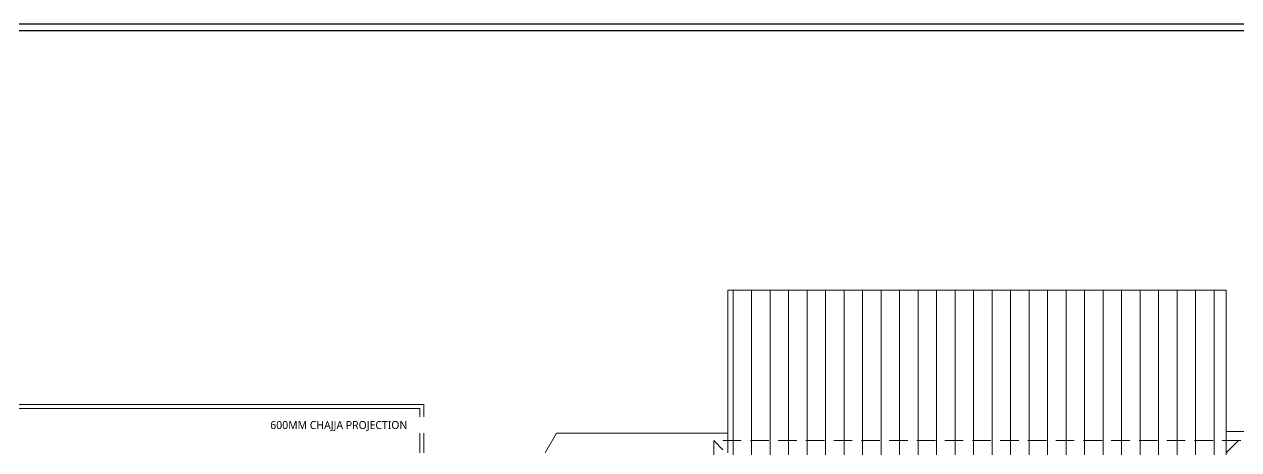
# Model space of a CAD drawing. Header units: millimetres. Extents: x 922141 to 965068, y 34629 to 256118.
# Drawn here: x 933046 to 948050, y 147319 to 152577 of the extents above; entities that cross this region are included whole.
import ezdxf

# ---------------------------------------------------------------- set-up
doc = ezdxf.new("R2010")
doc.units = ezdxf.units.MM
doc.linetypes.add('DASHED', pattern=[19.05, 12.7, -6.35])
doc.layers.get('Defpoints').update_dxf_attribs({"color": 6})
for name, color, linetype, lineweight in [('A-HATCH', 251, 'Continuous', 9), ('HATCH _ 1', 253, 'Continuous', 9), ('MCA__ ARREDO', 133, 'Continuous', 5), ('MCA__ FINESTRE', 111, 'Continuous', 5), ('MCA__ SCALE', 154, 'Continuous', 18)]:
    doc.layers.add(name, color=color, linetype=linetype, lineweight=lineweight)
doc.layers.add('TEXT200', color=7, linetype='Continuous')
doc.styles.get("Standard").update_dxf_attribs({"font": 'arial.ttf'})

msp = doc.modelspace()

# ---------------------------------------------------------------- hatches: boundary and pattern name
at = {"layer": 'A-HATCH', "ltscale": 600, "true_color": 0xc7c8ca}
h = msp.add_hatch(dxfattribs=at)
h.set_pattern_fill('ANSI31', color=9, scale=72, angle=45)
h.set_pattern_definition([(90, (295321.78, -306661.64), (-228.6, 1e-14), [])])
h.paths.add_polyline_path([(941736.89, 147432.36), (947896.89, 147432.36), (947896.89, 147542.32), (947896.89, 149292.32), (941736.89, 149292.32), (941736.89, 147522.32)])
h.paths.add_polyline_path([(941736.89, 147278.36), (941736.89, 147432.36), (947896.89, 147432.36), (947896.89, 147278.39), (947072.69, 146432.36), (947046.89, 146432.36), (946816.89, 146432.36), (946496.89, 146432.36), (943036.89, 146432.36), (942716.89, 146432.36), (942541.72, 146432.36), (941932.47, 147057.74)])
h.paths.add_polyline_path([(947896.89, 146432.36), (947896.89, 147278.39), (947072.69, 146432.36)])

# ---------------------------------------------------------------- linework, layer by layer
at = {"layer": 'Defpoints'}
msp.add_lwpolyline([(960905.72, 128229.67), (960905.72, 152576.92), (925535.3, 152576.92), (925535.3, 128229.67)], close=True, dxfattribs=at)
at = {"layer": 'HATCH _ 1', "linetype": 'Continuous', "lineweight": 9, "ltscale": 540}
for points in [[(941736.89, 147522.32), (939623.16, 147522.32), (939483.49, 147278.36)], [(947896.89, 147542.32), (949997.11, 147542.32), (950700.26, 146432.36)]]:
    msp.add_lwpolyline(points, dxfattribs=at)
at = {"layer": 'MCA__ ARREDO', "lineweight": 9}
for p, q in [((941736.89, 147278.36), (941736.89, 149292.32)), ((947896.89, 149292.32), (941736.89, 149292.32)), ((947896.89, 146432.36), (947896.89, 149292.32))]:
    msp.add_line(p, q, dxfattribs=at)
at = {"layer": 'MCA__ FINESTRE', "linetype": 'DASHED', "ltscale": 18}
for p, q in [((954590.93, 147432.36), (941567.52, 147432.36)), ((944766.89, 144106.86), (941567.52, 147432.36)), ((941567.52, 143422.36), (941567.52, 147432.36)), ((944766.89, 144106.86), (948046.89, 147432.36))]:
    msp.add_line(p, q, dxfattribs=at)
at = {"layer": 'MCA__ SCALE'}
for p, q in [((937983.89, 147878.36), (932252.25, 147878.36)), ((937933.89, 147828.36), (932302.25, 147828.36)), ((937933.89, 147278.36), (937933.89, 147828.36)), ((937983.89, 147278.36), (937983.89, 147878.36))]:
    msp.add_line(p, q, dxfattribs=at)
at = {"layer": 'TEXT200'}
msp.add_lwpolyline([(960824.88, 128310.51), (960824.88, 152496.08), (925616.14, 152496.08), (925616.14, 128310.51)], close=True, dxfattribs=at)

# ---------------------------------------------------------------- next in the draw order: texts
at = {"layer": 'MCA__ ARREDO', "lineweight": 9, "insert": (935849.13, 147672.9), "char_height": 98.877, "attachment_point": 1, "bg_fill": 2}
msp.add_mtext_dynamic_manual_height_columns('\\pxqc;{\\fSegoe UI Light|b0|i0|c0|p34;600MM CHAJJA PROJECTION}', width=2166.3896, gutter_width=1, heights=[0], dxfattribs=at)

doc.saveas('drawing.dxf')
